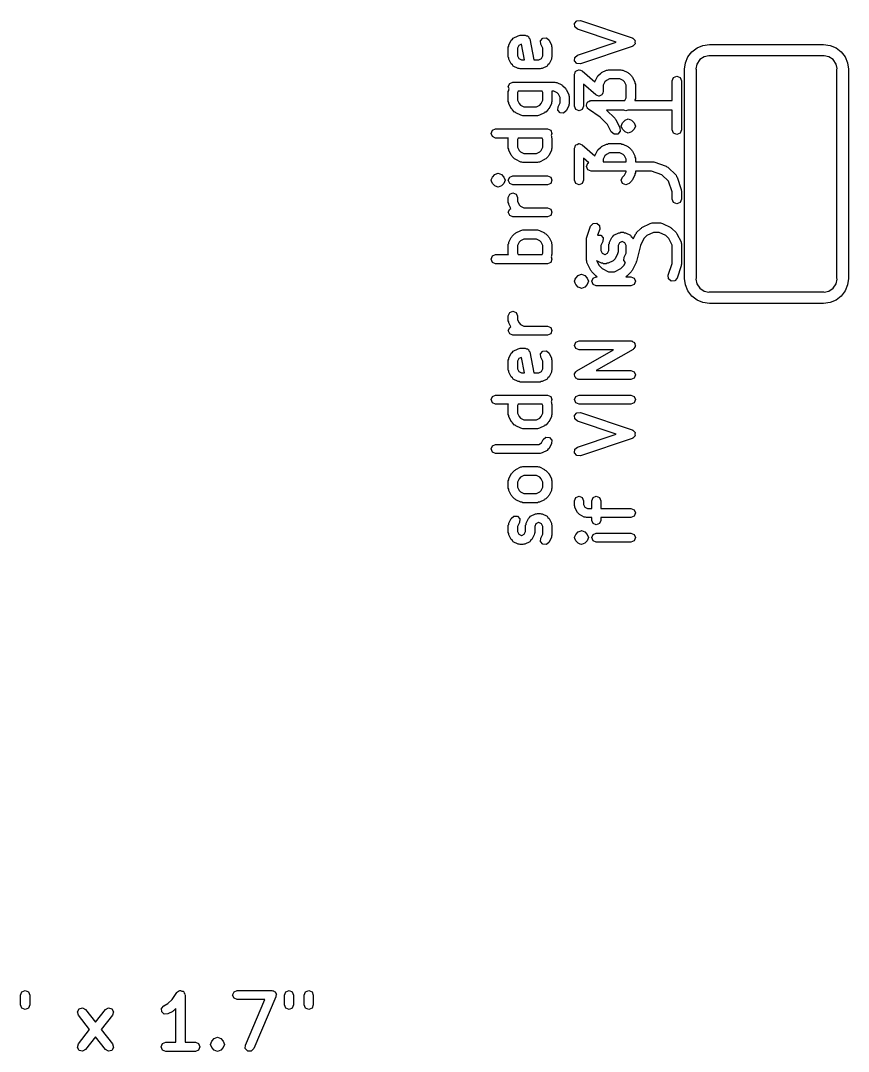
# Model space of a CAD drawing. Extents: x 122.4 to 173.3, y -127.6 to -82.1.
# Drawn here: x 148.72 to 159.76, y -127.38 to -113.62 of the extents above; entities that cross this region are included whole.
import ezdxf

# ---------------------------------------------------------------- set-up
doc = ezdxf.new("R2010")
doc.units = 0
doc.layers.add('BLACK', color=7, linetype='CONTINUOUS')

msp = doc.modelspace()

# ---------------------------------------------------------------- linework, layer by layer
at = {"layer": 'BLACK', "linetype": 'CONTINUOUS'}
for p, q in [((156.11, -113.664), (156.141, -113.629)), ((156.141, -113.629), (156.187, -113.625)), ((156.187, -113.625), (156.878, -113.856)), ((156.113, -113.71), (156.11, -113.664)), ((156.149, -113.741), (156.113, -113.71)), ((156.666, -113.913), (156.149, -113.741)), ((155.231, -113.952), (155.264, -113.886)), ((155.264, -113.886), (155.279, -113.874)), ((155.279, -113.874), (155.291, -113.859)), ((155.291, -113.859), (155.357, -113.826)), ((155.357, -113.826), (155.371, -113.825)), ((155.371, -113.825), (155.385, -113.82)), ((155.385, -113.82), (155.45, -113.82)), ((155.45, -113.82), (155.467, -113.826)), ((155.467, -113.826), (155.484, -113.83)), ((155.484, -113.83), (155.488, -113.835)), ((155.488, -113.835), (155.493, -113.837)), ((155.493, -113.837), (155.5, -113.854)), ((155.5, -113.854), (155.51, -113.869)), ((155.51, -113.869), (155.566, -114.149)), ((155.656, -113.894), (155.686, -113.859)), ((155.659, -113.941), (155.656, -113.894)), ((155.686, -113.859), (155.733, -113.856)), ((155.733, -113.856), (155.768, -113.886)), ((155.768, -113.886), (155.801, -113.952)), ((156.149, -114.086), (156.666, -113.913)), ((156.878, -113.856), (156.881, -113.859)), ((156.881, -113.859), (156.886, -113.859)), ((156.886, -113.859), (156.899, -113.874)), ((156.899, -113.874), (156.913, -113.886)), ((156.913, -113.886), (156.914, -113.891)), ((156.914, -113.891), (156.917, -113.894)), ((156.917, -113.894), (156.915, -113.913)), ((156.915, -113.913), (156.917, -113.933)), ((155.225, -113.979), (155.23, -113.966)), ((155.225, -114.111), (155.225, -113.979)), ((155.23, -113.966), (155.231, -113.952)), ((155.364, -113.959), (155.347, -113.994)), ((155.347, -113.994), (155.347, -114.096)), ((155.399, -113.941), (155.364, -113.959)), ((155.4, -113.941), (155.399, -113.941)), ((155.442, -114.149), (155.4, -113.941)), ((155.685, -113.994), (155.659, -113.941)), ((155.685, -114.096), (155.685, -113.994)), ((155.801, -113.952), (155.802, -113.966)), ((155.802, -113.966), (155.807, -113.979)), ((155.807, -113.979), (155.807, -114.111)), ((156.878, -113.971), (156.187, -114.202)), ((156.881, -113.968), (156.878, -113.971)), ((156.886, -113.968), (156.881, -113.968)), ((156.899, -113.953), (156.886, -113.968)), ((156.913, -113.941), (156.899, -113.953)), ((156.914, -113.936), (156.913, -113.941)), ((156.917, -113.933), (156.914, -113.936)), ((157.622, -114.11), (157.674, -114.041)), ((157.674, -114.041), (157.743, -113.989)), ((157.743, -113.989), (157.822, -113.956)), ((157.822, -113.956), (157.908, -113.944)), ((157.908, -113.944), (157.908, -113.944)), ((157.908, -113.944), (157.908, -113.944)), ((157.908, -113.944), (159.432, -113.944)), ((159.432, -113.944), (159.432, -113.944)), ((159.432, -113.944), (159.432, -113.944)), ((159.432, -113.944), (159.517, -113.956)), ((159.517, -113.956), (159.597, -113.989)), ((159.597, -113.989), (159.665, -114.041)), ((159.665, -114.041), (159.718, -114.11)), ((155.23, -114.124), (155.225, -114.111)), ((155.231, -114.138), (155.23, -114.124)), ((155.264, -114.204), (155.231, -114.138)), ((155.347, -114.096), (155.364, -114.131)), ((155.364, -114.131), (155.399, -114.149)), ((155.399, -114.149), (155.442, -114.149)), ((155.566, -114.149), (155.633, -114.149)), ((155.633, -114.149), (155.668, -114.131)), ((155.668, -114.131), (155.685, -114.096)), ((155.801, -114.138), (155.768, -114.204)), ((155.802, -114.124), (155.801, -114.138)), ((155.807, -114.111), (155.802, -114.124)), ((156.11, -114.163), (156.113, -114.116)), ((156.141, -114.198), (156.11, -114.163)), ((156.113, -114.116), (156.149, -114.086)), ((156.187, -114.202), (156.141, -114.198)), ((157.577, -114.275), (157.589, -114.189)), ((157.589, -114.189), (157.622, -114.11)), ((157.779, -114.146), (157.74, -114.205)), ((157.838, -114.107), (157.779, -114.146)), ((157.898, -114.095), (157.838, -114.107)), ((157.908, -114.097), (157.898, -114.095)), ((157.908, -114.097), (157.908, -114.097)), ((157.908, -114.097), (157.908, -114.097)), ((159.432, -114.097), (157.908, -114.097)), ((157.908, -114.097), (157.908, -114.097)), ((159.438, -114.095), (159.432, -114.097)), ((159.432, -114.097), (159.432, -114.097)), ((159.501, -114.107), (159.438, -114.095)), ((159.56, -114.146), (159.501, -114.107)), ((159.599, -114.205), (159.56, -114.146)), ((159.718, -114.11), (159.751, -114.189)), ((159.751, -114.189), (159.762, -114.275)), ((155.279, -114.217), (155.264, -114.204)), ((155.291, -114.231), (155.279, -114.217)), ((155.357, -114.264), (155.291, -114.231)), ((155.371, -114.265), (155.357, -114.264)), ((155.385, -114.27), (155.371, -114.265)), ((155.648, -114.27), (155.385, -114.27)), ((155.661, -114.265), (155.648, -114.27)), ((155.675, -114.264), (155.661, -114.265)), ((155.741, -114.231), (155.675, -114.264)), ((155.753, -114.217), (155.741, -114.231)), ((155.768, -114.204), (155.753, -114.217)), ((156.107, -114.341), (156.115, -114.321)), ((156.115, -114.321), (156.122, -114.301)), ((156.122, -114.301), (156.124, -114.3)), ((156.124, -114.3), (156.125, -114.298)), ((156.125, -114.298), (156.145, -114.29)), ((156.145, -114.29), (156.164, -114.28)), ((156.164, -114.28), (156.166, -114.281)), ((156.166, -114.281), (156.168, -114.28)), ((156.168, -114.28), (156.188, -114.288)), ((156.188, -114.288), (156.208, -114.295)), ((156.208, -114.295), (156.377, -114.444)), ((156.421, -114.364), (156.454, -114.331)), ((156.454, -114.331), (156.463, -114.327)), ((156.463, -114.327), (156.47, -114.319)), ((156.47, -114.319), (156.535, -114.287)), ((156.535, -114.287), (156.55, -114.286)), ((156.55, -114.286), (156.563, -114.28)), ((156.563, -114.28), (156.727, -114.28)), ((156.727, -114.28), (156.74, -114.286)), ((156.74, -114.286), (156.754, -114.287)), ((156.754, -114.287), (156.82, -114.319)), ((156.82, -114.319), (156.827, -114.327)), ((156.827, -114.327), (156.836, -114.331)), ((156.836, -114.331), (156.869, -114.364)), ((157.577, -117.069), (157.577, -114.275)), ((157.74, -114.205), (157.728, -114.268)), ((157.728, -114.268), (157.73, -114.275)), ((157.73, -114.275), (157.73, -117.069)), ((159.611, -114.265), (159.599, -114.205)), ((159.609, -114.275), (159.611, -114.265)), ((159.609, -117.069), (159.609, -114.275)), ((159.762, -114.275), (159.762, -114.275)), ((159.762, -114.275), (159.762, -117.069)), ((155.225, -114.506), (155.243, -114.463)), ((155.243, -114.463), (155.286, -114.445)), ((155.286, -114.445), (155.845, -114.445)), ((155.845, -114.445), (155.858, -114.45)), ((155.858, -114.45), (155.872, -114.451)), ((155.872, -114.451), (155.938, -114.484)), ((156.107, -114.769), (156.107, -114.341)), ((156.377, -114.444), (156.409, -114.38)), ((156.409, -114.38), (156.417, -114.373)), ((156.417, -114.373), (156.421, -114.364)), ((156.514, -114.443), (156.492, -114.487)), ((156.533, -114.424), (156.514, -114.443)), ((156.577, -114.402), (156.533, -114.424)), ((156.713, -114.402), (156.577, -114.402)), ((156.757, -114.424), (156.713, -114.402)), ((156.776, -114.443), (156.757, -114.424)), ((156.798, -114.487), (156.776, -114.443)), ((156.869, -114.364), (156.873, -114.373)), ((156.873, -114.373), (156.88, -114.38)), ((156.88, -114.38), (156.913, -114.445)), ((156.913, -114.445), (156.914, -114.46)), ((156.914, -114.46), (156.92, -114.473)), ((156.92, -114.473), (156.92, -114.67)), ((157.409, -114.429), (157.427, -114.384)), ((157.409, -114.692), (157.409, -114.429)), ((157.427, -114.384), (157.472, -114.365)), ((157.472, -114.365), (157.517, -114.384)), ((157.517, -114.384), (157.536, -114.429)), ((157.536, -114.429), (157.536, -115.082)), ((155.236, -114.534), (155.225, -114.506)), ((155.225, -114.571), (155.23, -114.558)), ((155.225, -114.703), (155.225, -114.571)), ((155.23, -114.558), (155.231, -114.544)), ((155.231, -114.544), (155.236, -114.534)), ((155.356, -114.567), (155.347, -114.586)), ((155.347, -114.586), (155.347, -114.689)), ((155.676, -114.567), (155.356, -114.567)), ((155.685, -114.586), (155.676, -114.567)), ((155.685, -114.689), (155.685, -114.586)), ((155.831, -114.567), (155.805, -114.567)), ((155.805, -114.567), (155.807, -114.571)), ((155.807, -114.571), (155.807, -114.703)), ((155.875, -114.589), (155.831, -114.567)), ((155.894, -114.608), (155.875, -114.589)), ((155.916, -114.652), (155.894, -114.608)), ((155.938, -114.484), (155.945, -114.492)), ((155.945, -114.492), (155.954, -114.495)), ((155.954, -114.495), (155.987, -114.528)), ((155.987, -114.528), (155.991, -114.538)), ((155.991, -114.538), (155.998, -114.544)), ((155.998, -114.544), (156.031, -114.61)), ((156.031, -114.61), (156.032, -114.624)), ((156.391, -114.617), (156.229, -114.475)), ((156.229, -114.475), (156.229, -114.769)), ((156.477, -114.612), (156.475, -114.613)), ((156.484, -114.591), (156.477, -114.612)), ((156.492, -114.571), (156.484, -114.591)), ((156.492, -114.487), (156.492, -114.571)), ((156.798, -114.656), (156.798, -114.487)), ((155.23, -114.716), (155.225, -114.703)), ((155.231, -114.73), (155.23, -114.716)), ((155.264, -114.796), (155.231, -114.73)), ((155.347, -114.689), (155.369, -114.733)), ((155.369, -114.733), (155.388, -114.752)), ((155.644, -114.752), (155.663, -114.733)), ((155.663, -114.733), (155.685, -114.689)), ((155.801, -114.73), (155.768, -114.796)), ((155.802, -114.716), (155.801, -114.73)), ((155.807, -114.703), (155.802, -114.716)), ((155.889, -114.774), (155.916, -114.722)), ((155.916, -114.722), (155.916, -114.652)), ((156.032, -114.749), (156.031, -114.763)), ((156.032, -114.624), (156.038, -114.637)), ((156.038, -114.736), (156.032, -114.749)), ((156.038, -114.637), (156.038, -114.736)), ((156.266, -114.755), (156.273, -114.738)), ((156.273, -114.738), (156.276, -114.72)), ((156.276, -114.72), (156.282, -114.717)), ((156.282, -114.717), (156.284, -114.71)), ((156.284, -114.71), (156.301, -114.703)), ((156.301, -114.703), (156.317, -114.693)), ((156.317, -114.693), (156.323, -114.694)), ((156.323, -114.694), (156.329, -114.692)), ((156.329, -114.692), (156.78, -114.692)), ((156.411, -114.624), (156.391, -114.617)), ((156.431, -114.632), (156.411, -114.624)), ((156.433, -114.632), (156.431, -114.632)), ((156.435, -114.632), (156.433, -114.632)), ((156.454, -114.623), (156.435, -114.632)), ((156.474, -114.615), (156.454, -114.623)), ((156.475, -114.613), (156.474, -114.615)), ((156.78, -114.692), (156.798, -114.656)), ((156.92, -114.67), (156.914, -114.683)), ((156.914, -114.683), (156.914, -114.692)), ((156.914, -114.692), (157.409, -114.692)), ((155.272, -114.803), (155.264, -114.796)), ((155.276, -114.812), (155.272, -114.803)), ((155.309, -114.845), (155.276, -114.812)), ((155.318, -114.849), (155.309, -114.845)), ((155.324, -114.856), (155.318, -114.849)), ((155.39, -114.889), (155.324, -114.856)), ((155.388, -114.752), (155.432, -114.774)), ((155.432, -114.774), (155.6, -114.774)), ((155.6, -114.774), (155.644, -114.752)), ((155.708, -114.856), (155.642, -114.889)), ((155.714, -114.849), (155.708, -114.856)), ((155.724, -114.845), (155.714, -114.849)), ((155.757, -114.812), (155.724, -114.845)), ((155.76, -114.803), (155.757, -114.812)), ((155.768, -114.796), (155.76, -114.803)), ((155.886, -114.821), (155.889, -114.774)), ((155.917, -114.856), (155.886, -114.821)), ((155.963, -114.86), (155.917, -114.856)), ((155.998, -114.829), (155.963, -114.86)), ((156.031, -114.763), (155.998, -114.829)), ((156.125, -114.812), (156.107, -114.769)), ((156.168, -114.83), (156.125, -114.812)), ((156.211, -114.812), (156.168, -114.83)), ((156.229, -114.769), (156.211, -114.812)), ((156.268, -114.761), (156.266, -114.755)), ((156.267, -114.768), (156.268, -114.761)), ((156.277, -114.783), (156.267, -114.768)), ((156.284, -114.8), (156.277, -114.783)), ((156.29, -114.803), (156.284, -114.8)), ((156.294, -114.808), (156.29, -114.803)), ((156.452, -114.914), (156.294, -114.808)), ((156.767, -114.819), (156.536, -114.819)), ((156.536, -114.819), (156.537, -114.819)), ((156.537, -114.819), (156.646, -114.928)), ((156.793, -114.83), (156.767, -114.819)), ((156.819, -114.819), (156.793, -114.83)), ((157.409, -114.819), (156.819, -114.819)), ((157.409, -115.082), (157.409, -114.819)), ((155.404, -114.89), (155.39, -114.889)), ((155.417, -114.896), (155.404, -114.89)), ((155.615, -114.896), (155.417, -114.896)), ((155.628, -114.89), (155.615, -114.896)), ((155.642, -114.889), (155.628, -114.89)), ((156.549, -115.011), (156.452, -114.914)), ((156.599, -115.11), (156.549, -115.011)), ((156.646, -114.928), (156.65, -114.938)), ((156.65, -114.938), (156.658, -114.945)), ((156.658, -114.945), (156.713, -115.054)), ((156.732, -115.032), (156.75, -114.989)), ((156.75, -114.989), (156.783, -114.956)), ((156.783, -114.956), (156.826, -114.938)), ((156.826, -114.938), (156.869, -114.956)), ((156.869, -114.956), (156.902, -114.989)), ((156.902, -114.989), (156.92, -115.032)), ((154.995, -115.131), (155.012, -115.088)), ((155.012, -115.174), (154.995, -115.131)), ((155.012, -115.088), (155.056, -115.07)), ((155.056, -115.07), (155.746, -115.07)), ((155.746, -115.07), (155.79, -115.088)), ((155.79, -115.088), (155.807, -115.131)), ((155.807, -115.131), (155.796, -115.159)), ((155.796, -115.159), (155.801, -115.169)), ((156.636, -115.142), (156.599, -115.11)), ((156.684, -115.139), (156.636, -115.142)), ((156.716, -115.102), (156.684, -115.139)), ((156.713, -115.054), (156.716, -115.102)), ((156.75, -115.075), (156.732, -115.032)), ((156.783, -115.108), (156.75, -115.075)), ((156.826, -115.126), (156.783, -115.108)), ((156.869, -115.108), (156.826, -115.126)), ((156.902, -115.075), (156.869, -115.108)), ((156.92, -115.032), (156.902, -115.075)), ((157.427, -115.127), (157.409, -115.082)), ((157.472, -115.145), (157.427, -115.127)), ((157.517, -115.127), (157.472, -115.145)), ((157.536, -115.082), (157.517, -115.127)), ((155.056, -115.192), (155.012, -115.174)), ((155.227, -115.192), (155.056, -115.192)), ((155.225, -115.196), (155.227, -115.192)), ((155.225, -115.328), (155.225, -115.196)), ((155.356, -115.192), (155.347, -115.211)), ((155.347, -115.211), (155.347, -115.314)), ((155.676, -115.192), (155.356, -115.192)), ((155.685, -115.211), (155.676, -115.192)), ((155.685, -115.314), (155.685, -115.211)), ((155.801, -115.169), (155.802, -115.183)), ((155.802, -115.183), (155.807, -115.196)), ((155.807, -115.196), (155.807, -115.328)), ((156.115, -115.308), (156.122, -115.288)), ((156.122, -115.288), (156.124, -115.287)), ((156.124, -115.287), (156.125, -115.285)), ((156.125, -115.285), (156.145, -115.277)), ((156.145, -115.277), (156.164, -115.267)), ((156.164, -115.267), (156.166, -115.268)), ((156.166, -115.268), (156.168, -115.267)), ((156.168, -115.267), (156.188, -115.275)), ((156.188, -115.275), (156.208, -115.282)), ((156.208, -115.282), (156.377, -115.431)), ((156.47, -115.306), (156.535, -115.274)), ((156.535, -115.274), (156.55, -115.273)), ((156.55, -115.273), (156.563, -115.267)), ((156.563, -115.267), (156.727, -115.267)), ((156.727, -115.267), (156.74, -115.273)), ((156.74, -115.273), (156.754, -115.274)), ((156.754, -115.274), (156.82, -115.306)), ((155.23, -115.341), (155.225, -115.328)), ((155.231, -115.355), (155.23, -115.341)), ((155.264, -115.421), (155.231, -115.355)), ((155.272, -115.428), (155.264, -115.421)), ((155.276, -115.437), (155.272, -115.428)), ((155.309, -115.47), (155.276, -115.437)), ((155.347, -115.314), (155.369, -115.358)), ((155.369, -115.358), (155.388, -115.377)), ((155.388, -115.377), (155.432, -115.399)), ((155.432, -115.399), (155.6, -115.399)), ((155.6, -115.399), (155.644, -115.377)), ((155.644, -115.377), (155.663, -115.358)), ((155.663, -115.358), (155.685, -115.314)), ((155.757, -115.437), (155.724, -115.47)), ((155.76, -115.428), (155.757, -115.437)), ((155.768, -115.421), (155.76, -115.428)), ((155.801, -115.355), (155.768, -115.421)), ((155.802, -115.341), (155.801, -115.355)), ((155.807, -115.328), (155.802, -115.341)), ((156.107, -115.328), (156.115, -115.308)), ((156.107, -115.756), (156.107, -115.328)), ((156.377, -115.431), (156.409, -115.367)), ((156.409, -115.367), (156.417, -115.36)), ((156.417, -115.36), (156.421, -115.351)), ((156.421, -115.351), (156.454, -115.318)), ((156.454, -115.318), (156.463, -115.314)), ((156.463, -115.314), (156.47, -115.306)), ((156.514, -115.43), (156.492, -115.474)), ((156.533, -115.411), (156.514, -115.43)), ((156.577, -115.389), (156.533, -115.411)), ((156.713, -115.389), (156.577, -115.389)), ((156.757, -115.411), (156.713, -115.389)), ((156.776, -115.43), (156.757, -115.411)), ((156.798, -115.474), (156.776, -115.43)), ((156.82, -115.306), (156.827, -115.314)), ((156.827, -115.314), (156.836, -115.318)), ((156.836, -115.318), (156.869, -115.351)), ((156.869, -115.351), (156.873, -115.36)), ((156.873, -115.36), (156.88, -115.367)), ((156.88, -115.367), (156.913, -115.432)), ((156.913, -115.432), (156.914, -115.447)), ((155.318, -115.474), (155.309, -115.47)), ((155.324, -115.481), (155.318, -115.474)), ((155.39, -115.514), (155.324, -115.481)), ((155.404, -115.515), (155.39, -115.514)), ((155.417, -115.521), (155.404, -115.515)), ((155.615, -115.521), (155.417, -115.521)), ((155.628, -115.515), (155.615, -115.521)), ((155.642, -115.514), (155.628, -115.515)), ((155.708, -115.481), (155.642, -115.514)), ((155.714, -115.474), (155.708, -115.481)), ((155.724, -115.47), (155.714, -115.474)), ((156.297, -115.522), (156.229, -115.462)), ((156.229, -115.462), (156.229, -115.756)), ((156.266, -115.572), (156.284, -115.527)), ((156.284, -115.617), (156.266, -115.572)), ((156.284, -115.527), (156.297, -115.522)), ((156.492, -115.474), (156.492, -115.508)), ((156.492, -115.508), (156.798, -115.508)), ((156.798, -115.508), (156.798, -115.474)), ((156.914, -115.447), (156.92, -115.46)), ((156.92, -115.46), (156.92, -115.508)), ((156.92, -115.508), (157.146, -115.508)), ((157.146, -115.508), (157.155, -115.512)), ((157.155, -115.512), (157.166, -115.512)), ((157.166, -115.512), (157.329, -115.566)), ((157.329, -115.566), (157.34, -115.576)), ((155.005, -115.731), (155.012, -115.713)), ((155.012, -115.713), (155.045, -115.68)), ((155.012, -115.713), (155.012, -115.713)), ((155.012, -115.713), (155.012, -115.713)), ((155.045, -115.68), (155.076, -115.667)), ((155.076, -115.667), (155.088, -115.662)), ((155.088, -115.662), (155.088, -115.662)), ((155.088, -115.662), (155.132, -115.68)), ((155.132, -115.68), (155.132, -115.68)), ((155.132, -115.68), (155.164, -115.713)), ((155.164, -115.713), (155.182, -115.756)), ((155.225, -115.756), (155.243, -115.713)), ((155.243, -115.713), (155.286, -115.695)), ((155.286, -115.695), (155.746, -115.695)), ((155.746, -115.695), (155.79, -115.713)), ((155.79, -115.713), (155.807, -115.756)), ((156.329, -115.635), (156.284, -115.617)), ((156.798, -115.635), (156.329, -115.635)), ((156.732, -115.756), (156.75, -115.713)), ((156.75, -115.713), (156.776, -115.687)), ((156.776, -115.687), (156.798, -115.643)), ((156.798, -115.643), (156.798, -115.635)), ((156.913, -115.684), (156.88, -115.75)), ((156.914, -115.67), (156.913, -115.684)), ((156.92, -115.657), (156.914, -115.67)), ((157.135, -115.635), (156.92, -115.635)), ((156.92, -115.635), (156.92, -115.657)), ((157.275, -115.682), (157.135, -115.635)), ((157.362, -115.769), (157.275, -115.682)), ((157.34, -115.576), (157.354, -115.581)), ((157.354, -115.581), (157.463, -115.69)), ((157.463, -115.69), (157.468, -115.704)), ((157.468, -115.704), (157.478, -115.715)), ((154.995, -115.756), (154.997, -115.75)), ((154.999, -115.766), (154.995, -115.756)), ((154.995, -115.756), (154.995, -115.756)), ((154.997, -115.75), (155.005, -115.731)), ((155.012, -115.799), (154.999, -115.766)), ((155.045, -115.832), (155.012, -115.799)), ((155.012, -115.799), (155.012, -115.799)), ((155.012, -115.799), (155.012, -115.799)), ((155.076, -115.844), (155.045, -115.832)), ((155.088, -115.85), (155.076, -115.844)), ((155.132, -115.832), (155.088, -115.85)), ((155.088, -115.85), (155.088, -115.85)), ((155.164, -115.799), (155.132, -115.832)), ((155.132, -115.832), (155.132, -115.832)), ((155.182, -115.756), (155.164, -115.799)), ((155.243, -115.799), (155.225, -115.756)), ((155.286, -115.817), (155.243, -115.799)), ((155.746, -115.817), (155.286, -115.817)), ((155.79, -115.799), (155.746, -115.817)), ((155.807, -115.756), (155.79, -115.799)), ((156.125, -115.799), (156.107, -115.756)), ((156.168, -115.817), (156.125, -115.799)), ((156.211, -115.799), (156.168, -115.817)), ((156.229, -115.756), (156.211, -115.799)), ((156.75, -115.799), (156.732, -115.756)), ((156.793, -115.817), (156.75, -115.799)), ((156.836, -115.799), (156.793, -115.817)), ((156.869, -115.766), (156.836, -115.799)), ((156.873, -115.757), (156.869, -115.766)), ((156.88, -115.75), (156.873, -115.757)), ((157.409, -115.909), (157.362, -115.769)), ((157.478, -115.715), (157.532, -115.878)), ((155.225, -115.986), (155.243, -115.943)), ((155.225, -116.052), (155.225, -115.986)), ((155.243, -115.943), (155.286, -115.925)), ((155.286, -115.925), (155.329, -115.943)), ((155.329, -115.943), (155.347, -115.986)), ((155.347, -115.986), (155.347, -116.037)), ((157.409, -116.007), (157.409, -115.909)), ((157.532, -115.878), (157.532, -115.889)), ((157.532, -115.889), (157.536, -115.898)), ((157.536, -115.898), (157.536, -116.007)), ((155.23, -116.065), (155.225, -116.052)), ((155.231, -116.079), (155.23, -116.065)), ((155.259, -116.134), (155.231, -116.079)), ((155.347, -116.037), (155.369, -116.082)), ((155.369, -116.082), (155.388, -116.1)), ((155.388, -116.1), (155.432, -116.123)), ((155.432, -116.123), (155.746, -116.123)), ((155.746, -116.123), (155.79, -116.14)), ((157.427, -116.052), (157.409, -116.007)), ((157.472, -116.071), (157.427, -116.052)), ((157.517, -116.052), (157.472, -116.071)), ((157.536, -116.007), (157.517, -116.052)), ((155.225, -116.183), (155.243, -116.14)), ((155.243, -116.227), (155.225, -116.183)), ((155.243, -116.14), (155.259, -116.134)), ((155.286, -116.244), (155.243, -116.227)), ((155.746, -116.244), (155.286, -116.244)), ((155.79, -116.227), (155.746, -116.244)), ((155.79, -116.14), (155.807, -116.183)), ((155.807, -116.183), (155.79, -116.227)), ((156.269, -116.531), (156.323, -116.368)), ((156.323, -116.368), (156.355, -116.331)), ((156.355, -116.331), (156.404, -116.328)), ((156.404, -116.328), (156.44, -116.36)), ((156.44, -116.36), (156.444, -116.408)), ((156.937, -116.452), (156.992, -116.398)), ((156.992, -116.398), (157.002, -116.394)), ((157.002, -116.394), (157.008, -116.386)), ((157.008, -116.386), (157.117, -116.331)), ((157.117, -116.331), (157.132, -116.33)), ((157.132, -116.33), (157.146, -116.325)), ((157.146, -116.325), (157.254, -116.325)), ((157.254, -116.325), (157.268, -116.33)), ((157.268, -116.33), (157.283, -116.331)), ((157.283, -116.331), (157.392, -116.386)), ((157.392, -116.386), (157.399, -116.394)), ((157.399, -116.394), (157.408, -116.398)), ((157.408, -116.398), (157.463, -116.452)), ((155.231, -116.584), (155.264, -116.518)), ((155.264, -116.518), (155.272, -116.512)), ((155.272, -116.512), (155.276, -116.502)), ((155.276, -116.502), (155.309, -116.469)), ((155.309, -116.469), (155.318, -116.466)), ((155.318, -116.466), (155.324, -116.458)), ((155.324, -116.458), (155.39, -116.425)), ((155.39, -116.425), (155.404, -116.424)), ((155.404, -116.424), (155.417, -116.419)), ((155.417, -116.419), (155.615, -116.419)), ((155.615, -116.419), (155.628, -116.424)), ((155.628, -116.424), (155.642, -116.425)), ((155.642, -116.425), (155.708, -116.458)), ((155.708, -116.458), (155.714, -116.466)), ((155.714, -116.466), (155.724, -116.469)), ((155.724, -116.469), (155.757, -116.502)), ((155.757, -116.502), (155.76, -116.512)), ((155.76, -116.512), (155.768, -116.518)), ((155.768, -116.518), (155.801, -116.584)), ((156.27, -116.542), (156.269, -116.531)), ((156.444, -116.408), (156.417, -116.488)), ((156.417, -116.488), (156.458, -116.491)), ((156.458, -116.491), (156.489, -116.526)), ((156.489, -116.526), (156.486, -116.573)), ((156.574, -116.584), (156.607, -116.518)), ((156.607, -116.518), (156.621, -116.505)), ((156.621, -116.505), (156.634, -116.491)), ((156.634, -116.491), (156.7, -116.458)), ((156.7, -116.458), (156.714, -116.457)), ((156.714, -116.457), (156.727, -116.451)), ((156.727, -116.451), (156.76, -116.451)), ((156.76, -116.451), (156.773, -116.457)), ((156.773, -116.457), (156.787, -116.458)), ((156.787, -116.458), (156.853, -116.491)), ((156.853, -116.491), (156.866, -116.505)), ((156.866, -116.505), (156.88, -116.518)), ((156.88, -116.518), (156.891, -116.539)), ((156.891, -116.539), (156.926, -116.469)), ((156.926, -116.469), (156.933, -116.462)), ((156.933, -116.462), (156.937, -116.452)), ((157.035, -116.535), (156.988, -116.628)), ((157.074, -116.495), (157.035, -116.535)), ((157.161, -116.452), (157.074, -116.495)), ((157.239, -116.452), (157.161, -116.452)), ((157.326, -116.495), (157.239, -116.452)), ((157.366, -116.535), (157.326, -116.495)), ((157.409, -116.621), (157.366, -116.535)), ((157.463, -116.452), (157.467, -116.462)), ((157.467, -116.462), (157.475, -116.469)), ((157.475, -116.469), (157.529, -116.578)), ((155.225, -116.611), (155.23, -116.598)), ((155.225, -116.743), (155.225, -116.611)), ((155.23, -116.598), (155.231, -116.584)), ((155.369, -116.581), (155.347, -116.626)), ((155.347, -116.626), (155.347, -116.728)), ((155.388, -116.563), (155.369, -116.581)), ((155.432, -116.541), (155.388, -116.563)), ((155.6, -116.541), (155.432, -116.541)), ((155.644, -116.563), (155.6, -116.541)), ((155.663, -116.581), (155.644, -116.563)), ((155.685, -116.626), (155.663, -116.581)), ((155.685, -116.728), (155.685, -116.626)), ((155.801, -116.584), (155.802, -116.598)), ((155.802, -116.598), (155.807, -116.611)), ((155.807, -116.611), (155.807, -116.743)), ((156.266, -116.552), (156.27, -116.542)), ((156.266, -116.824), (156.266, -116.552)), ((156.486, -116.573), (156.459, -116.626)), ((156.459, -116.626), (156.459, -116.695)), ((156.567, -116.611), (156.573, -116.598)), ((156.567, -116.695), (156.567, -116.611)), ((156.573, -116.598), (156.574, -116.584)), ((156.707, -116.591), (156.689, -116.626)), ((156.689, -116.626), (156.689, -116.71)), ((156.742, -116.573), (156.707, -116.591)), ((156.746, -116.573), (156.742, -116.573)), ((156.78, -116.591), (156.746, -116.573)), ((156.798, -116.626), (156.78, -116.591)), ((156.798, -116.728), (156.798, -116.626)), ((156.988, -116.628), (156.935, -116.839)), ((157.409, -116.868), (157.409, -116.621)), ((157.529, -116.578), (157.53, -116.592)), ((157.53, -116.592), (157.536, -116.606)), ((157.536, -116.606), (157.536, -116.878)), ((154.995, -116.809), (155.012, -116.765)), ((155.012, -116.852), (154.995, -116.809)), ((155.012, -116.765), (155.056, -116.748)), ((155.056, -116.748), (155.227, -116.748)), ((155.227, -116.748), (155.225, -116.743)), ((155.347, -116.728), (155.356, -116.748)), ((155.356, -116.748), (155.676, -116.748)), ((155.676, -116.748), (155.685, -116.728)), ((155.807, -116.809), (155.79, -116.852)), ((155.801, -116.77), (155.796, -116.78)), ((155.796, -116.78), (155.807, -116.809)), ((155.802, -116.756), (155.801, -116.77)), ((155.807, -116.743), (155.802, -116.756)), ((156.459, -116.695), (156.476, -116.73)), ((156.476, -116.73), (156.511, -116.748)), ((156.511, -116.748), (156.515, -116.748)), ((156.515, -116.748), (156.55, -116.73)), ((156.55, -116.73), (156.567, -116.695)), ((156.65, -116.803), (156.635, -116.816)), ((156.683, -116.737), (156.65, -116.803)), ((156.684, -116.723), (156.683, -116.737)), ((156.689, -116.71), (156.684, -116.723)), ((156.768, -116.828), (156.771, -116.781)), ((156.771, -116.781), (156.798, -116.728)), ((155.056, -116.87), (155.012, -116.852)), ((155.746, -116.87), (155.056, -116.87)), ((155.79, -116.852), (155.746, -116.87)), ((156.271, -116.837), (156.266, -116.824)), ((156.272, -116.852), (156.271, -116.837)), ((156.327, -116.961), (156.272, -116.852)), ((156.404, -116.83), (156.403, -116.829)), ((156.403, -116.829), (156.436, -116.895)), ((156.47, -116.863), (156.404, -116.83)), ((156.436, -116.895), (156.476, -116.935)), ((156.484, -116.864), (156.47, -116.863)), ((156.476, -116.935), (156.562, -116.978)), ((156.497, -116.87), (156.484, -116.864)), ((156.53, -116.87), (156.497, -116.87)), ((156.543, -116.864), (156.53, -116.87)), ((156.557, -116.863), (156.543, -116.864)), ((156.623, -116.83), (156.557, -116.863)), ((156.635, -116.816), (156.623, -116.83)), ((156.641, -116.978), (156.727, -116.935)), ((156.727, -116.935), (156.767, -116.895)), ((156.767, -116.895), (156.789, -116.852)), ((156.789, -116.852), (156.768, -116.828)), ((156.93, -116.852), (156.876, -116.961)), ((156.931, -116.845), (156.93, -116.852)), ((156.935, -116.839), (156.931, -116.845)), ((157.358, -117.021), (157.409, -116.868)), ((157.532, -116.898), (157.478, -117.061)), ((157.536, -116.878), (157.532, -116.888)), ((157.532, -116.888), (157.532, -116.898)), ((156.107, -117.105), (156.119, -117.075)), ((156.119, -117.075), (156.125, -117.062)), ((156.125, -117.062), (156.158, -117.029)), ((156.125, -117.062), (156.125, -117.062)), ((156.125, -117.062), (156.125, -117.062)), ((156.158, -117.029), (156.188, -117.016)), ((156.188, -117.016), (156.201, -117.011)), ((156.201, -117.011), (156.201, -117.011)), ((156.201, -117.011), (156.244, -117.029)), ((156.244, -117.029), (156.244, -117.029)), ((156.244, -117.029), (156.277, -117.062)), ((156.277, -117.062), (156.295, -117.105)), ((156.335, -116.968), (156.327, -116.961)), ((156.339, -116.977), (156.335, -116.968)), ((156.337, -117.105), (156.355, -117.062)), ((156.393, -117.032), (156.339, -116.977)), ((156.355, -117.062), (156.398, -117.044)), ((156.403, -117.036), (156.393, -117.032)), ((156.398, -117.044), (156.41, -117.044)), ((156.41, -117.044), (156.403, -117.036)), ((156.562, -116.978), (156.641, -116.978)), ((156.8, -117.036), (156.793, -117.044)), ((156.793, -117.044), (156.859, -117.044)), ((156.81, -117.032), (156.8, -117.036)), ((156.864, -116.977), (156.81, -117.032)), ((156.859, -117.044), (156.902, -117.062)), ((156.868, -116.968), (156.864, -116.977)), ((156.876, -116.961), (156.868, -116.968)), ((156.902, -117.062), (156.92, -117.105)), ((157.361, -117.07), (157.358, -117.021)), ((157.398, -117.102), (157.361, -117.07)), ((157.478, -117.061), (157.446, -117.098)), ((157.589, -117.154), (157.577, -117.069)), ((157.577, -117.069), (157.577, -117.069)), ((157.73, -117.069), (157.728, -117.078)), ((157.728, -117.078), (157.74, -117.138)), ((159.599, -117.138), (159.612, -117.075)), ((159.612, -117.075), (159.609, -117.069)), ((159.762, -117.069), (159.751, -117.154)), ((156.117, -117.13), (156.107, -117.105)), ((156.107, -117.105), (156.107, -117.105)), ((156.107, -117.105), (156.107, -117.105)), ((156.125, -117.148), (156.117, -117.13)), ((156.158, -117.181), (156.125, -117.148)), ((156.125, -117.148), (156.125, -117.148)), ((156.125, -117.148), (156.125, -117.148)), ((156.184, -117.192), (156.158, -117.181)), ((156.201, -117.199), (156.184, -117.192)), ((156.244, -117.181), (156.201, -117.199)), ((156.201, -117.199), (156.201, -117.199)), ((156.277, -117.148), (156.244, -117.181)), ((156.244, -117.181), (156.244, -117.181)), ((156.295, -117.105), (156.277, -117.148)), ((156.355, -117.148), (156.337, -117.105)), ((156.398, -117.166), (156.355, -117.148)), ((156.859, -117.166), (156.398, -117.166)), ((156.902, -117.148), (156.859, -117.166)), ((156.92, -117.105), (156.902, -117.148)), ((157.446, -117.098), (157.398, -117.102)), ((157.622, -117.234), (157.589, -117.154)), ((157.74, -117.138), (157.779, -117.197)), ((157.779, -117.197), (157.838, -117.236)), ((159.501, -117.236), (159.56, -117.197)), ((159.56, -117.197), (159.599, -117.138)), ((159.751, -117.154), (159.718, -117.234)), ((157.674, -117.302), (157.622, -117.234)), ((157.743, -117.355), (157.674, -117.302)), ((157.822, -117.388), (157.743, -117.355)), ((157.838, -117.236), (157.901, -117.249)), ((157.901, -117.249), (157.908, -117.246)), ((157.908, -117.246), (157.908, -117.246)), ((157.908, -117.246), (157.908, -117.246)), ((157.908, -117.246), (159.432, -117.246)), ((159.432, -117.246), (159.441, -117.248)), ((159.441, -117.248), (159.501, -117.236)), ((159.597, -117.355), (159.517, -117.388)), ((159.665, -117.302), (159.597, -117.355)), ((159.718, -117.234), (159.665, -117.302)), ((157.908, -117.399), (157.822, -117.388)), ((159.432, -117.399), (157.908, -117.399)), ((157.908, -117.399), (157.908, -117.399)), ((159.517, -117.388), (159.432, -117.399)), ((159.432, -117.399), (159.432, -117.399)), ((159.432, -117.399), (159.432, -117.399)), ((159.432, -117.399), (159.432, -117.399)), ((155.225, -117.565), (155.243, -117.522)), ((155.225, -117.631), (155.225, -117.565)), ((155.23, -117.644), (155.225, -117.631)), ((155.243, -117.522), (155.286, -117.504)), ((155.286, -117.504), (155.329, -117.522)), ((155.329, -117.522), (155.347, -117.565)), ((155.347, -117.565), (155.347, -117.617)), ((155.347, -117.617), (155.369, -117.661)), ((155.225, -117.763), (155.243, -117.72)), ((155.243, -117.806), (155.225, -117.763)), ((155.231, -117.658), (155.23, -117.644)), ((155.259, -117.713), (155.231, -117.658)), ((155.243, -117.72), (155.259, -117.713)), ((155.369, -117.661), (155.388, -117.68)), ((155.388, -117.68), (155.432, -117.702)), ((155.432, -117.702), (155.746, -117.702)), ((155.746, -117.702), (155.79, -117.72)), ((155.79, -117.72), (155.807, -117.763)), ((155.807, -117.763), (155.79, -117.806)), ((155.286, -117.824), (155.243, -117.806)), ((155.746, -117.824), (155.286, -117.824)), ((155.79, -117.806), (155.746, -117.824)), ((156.125, -117.917), (156.168, -117.899)), ((156.168, -117.899), (156.859, -117.899)), ((156.859, -117.899), (156.866, -117.902)), ((156.866, -117.902), (156.875, -117.901)), ((156.875, -117.901), (156.887, -117.911)), ((156.887, -117.911), (156.902, -117.917)), ((155.264, -118.064), (155.279, -118.052)), ((155.279, -118.052), (155.291, -118.037)), ((155.291, -118.037), (155.357, -118.004)), ((155.357, -118.004), (155.371, -118.003)), ((155.371, -118.003), (155.385, -117.998)), ((155.385, -117.998), (155.45, -117.998)), ((155.45, -117.998), (155.467, -118.005)), ((155.467, -118.005), (155.484, -118.008)), ((155.484, -118.008), (155.488, -118.013)), ((155.488, -118.013), (155.493, -118.016)), ((155.493, -118.016), (155.5, -118.032)), ((155.5, -118.032), (155.51, -118.047)), ((155.51, -118.047), (155.566, -118.327)), ((155.656, -118.072), (155.686, -118.037)), ((155.686, -118.037), (155.733, -118.034)), ((155.733, -118.034), (155.768, -118.064)), ((156.107, -117.96), (156.125, -117.917)), ((156.125, -118.003), (156.107, -117.96)), ((156.168, -118.021), (156.125, -118.003)), ((156.138, -118.302), (156.629, -118.021)), ((156.629, -118.021), (156.168, -118.021)), ((156.889, -118.013), (156.397, -118.294)), ((156.894, -118.006), (156.889, -118.013)), ((156.902, -118.003), (156.894, -118.006)), ((156.902, -117.917), (156.905, -117.925)), ((156.908, -117.989), (156.902, -118.003)), ((156.905, -117.925), (156.912, -117.93)), ((156.918, -117.976), (156.908, -117.989)), ((156.912, -117.93), (156.914, -117.945)), ((156.914, -117.945), (156.92, -117.96)), ((156.92, -117.96), (156.916, -117.968)), ((156.916, -117.968), (156.918, -117.976)), ((155.225, -118.157), (155.23, -118.144)), ((155.225, -118.289), (155.225, -118.157)), ((155.23, -118.144), (155.231, -118.13)), ((155.231, -118.13), (155.264, -118.064)), ((155.364, -118.137), (155.347, -118.172)), ((155.347, -118.172), (155.347, -118.275)), ((155.399, -118.12), (155.364, -118.137)), ((155.4, -118.12), (155.399, -118.12)), ((155.442, -118.327), (155.4, -118.12)), ((155.659, -118.119), (155.656, -118.072)), ((155.685, -118.172), (155.659, -118.119)), ((155.685, -118.275), (155.685, -118.172)), ((155.768, -118.064), (155.801, -118.13)), ((155.801, -118.13), (155.802, -118.144)), ((155.802, -118.144), (155.807, -118.157)), ((155.807, -118.157), (155.807, -118.289)), ((155.23, -118.302), (155.225, -118.289)), ((155.231, -118.316), (155.23, -118.302)), ((155.264, -118.382), (155.231, -118.316)), ((155.347, -118.275), (155.364, -118.309)), ((155.364, -118.309), (155.399, -118.327)), ((155.399, -118.327), (155.442, -118.327)), ((155.566, -118.327), (155.633, -118.327)), ((155.633, -118.327), (155.668, -118.309)), ((155.668, -118.309), (155.685, -118.275)), ((155.801, -118.316), (155.768, -118.382)), ((155.802, -118.302), (155.801, -118.316)), ((155.807, -118.289), (155.802, -118.302)), ((156.109, -118.339), (156.119, -118.326)), ((156.119, -118.326), (156.125, -118.312)), ((156.125, -118.312), (156.132, -118.308)), ((156.132, -118.308), (156.138, -118.302)), ((156.397, -118.294), (156.859, -118.294)), ((156.859, -118.294), (156.902, -118.312)), ((156.902, -118.312), (156.92, -118.355)), ((155.279, -118.395), (155.264, -118.382)), ((155.291, -118.409), (155.279, -118.395)), ((155.357, -118.442), (155.291, -118.409)), ((155.371, -118.443), (155.357, -118.442)), ((155.385, -118.449), (155.371, -118.443)), ((155.648, -118.449), (155.385, -118.449)), ((155.661, -118.443), (155.648, -118.449)), ((155.675, -118.442), (155.661, -118.443)), ((155.741, -118.409), (155.675, -118.442)), ((155.753, -118.395), (155.741, -118.409)), ((155.768, -118.382), (155.753, -118.395)), ((156.107, -118.355), (156.11, -118.347)), ((156.113, -118.369), (156.107, -118.355)), ((156.11, -118.347), (156.109, -118.339)), ((156.115, -118.385), (156.113, -118.369)), ((156.122, -118.39), (156.115, -118.385)), ((156.125, -118.398), (156.122, -118.39)), ((156.139, -118.404), (156.125, -118.398)), ((156.152, -118.414), (156.139, -118.404)), ((156.16, -118.413), (156.152, -118.414)), ((156.168, -118.416), (156.16, -118.413)), ((156.859, -118.416), (156.168, -118.416)), ((156.902, -118.398), (156.859, -118.416)), ((156.92, -118.355), (156.902, -118.398)), ((154.995, -118.684), (155.012, -118.641)), ((155.012, -118.727), (154.995, -118.684)), ((155.012, -118.641), (155.056, -118.623)), ((155.056, -118.745), (155.012, -118.727)), ((155.056, -118.623), (155.746, -118.623)), ((155.746, -118.623), (155.79, -118.641)), ((155.79, -118.641), (155.807, -118.684)), ((155.807, -118.684), (155.796, -118.712)), ((155.796, -118.712), (155.801, -118.722)), ((155.801, -118.722), (155.802, -118.736)), ((155.802, -118.736), (155.807, -118.75)), ((156.107, -118.684), (156.125, -118.641)), ((156.125, -118.727), (156.107, -118.684)), ((156.125, -118.641), (156.168, -118.623)), ((156.168, -118.745), (156.125, -118.727)), ((156.168, -118.623), (156.859, -118.623)), ((156.859, -118.623), (156.902, -118.641)), ((156.902, -118.727), (156.859, -118.745)), ((156.902, -118.641), (156.92, -118.684)), ((156.92, -118.684), (156.902, -118.727)), ((155.227, -118.745), (155.056, -118.745)), ((155.225, -118.75), (155.227, -118.745)), ((155.225, -118.881), (155.225, -118.75)), ((155.356, -118.745), (155.347, -118.764)), ((155.347, -118.764), (155.347, -118.867)), ((155.347, -118.867), (155.369, -118.911)), ((155.676, -118.745), (155.356, -118.745)), ((155.663, -118.911), (155.685, -118.867)), ((155.685, -118.764), (155.676, -118.745)), ((155.685, -118.867), (155.685, -118.764)), ((155.807, -118.75), (155.807, -118.881)), ((156.11, -118.895), (156.141, -118.86)), ((156.141, -118.86), (156.187, -118.856)), ((156.859, -118.745), (156.168, -118.745)), ((156.187, -118.856), (156.878, -119.087)), ((155.23, -118.894), (155.225, -118.881)), ((155.231, -118.908), (155.23, -118.894)), ((155.264, -118.974), (155.231, -118.908)), ((155.272, -118.981), (155.264, -118.974)), ((155.276, -118.99), (155.272, -118.981)), ((155.309, -119.023), (155.276, -118.99)), ((155.369, -118.911), (155.388, -118.93)), ((155.388, -118.93), (155.432, -118.952)), ((155.432, -118.952), (155.6, -118.952)), ((155.6, -118.952), (155.644, -118.93)), ((155.644, -118.93), (155.663, -118.911)), ((155.757, -118.99), (155.724, -119.023)), ((155.76, -118.981), (155.757, -118.99)), ((155.768, -118.974), (155.76, -118.981)), ((155.801, -118.908), (155.768, -118.974)), ((155.802, -118.894), (155.801, -118.908)), ((155.807, -118.881), (155.802, -118.894)), ((156.113, -118.941), (156.11, -118.895)), ((156.149, -118.972), (156.113, -118.941)), ((156.666, -119.144), (156.149, -118.972)), ((155.318, -119.027), (155.309, -119.023)), ((155.324, -119.034), (155.318, -119.027)), ((155.39, -119.067), (155.324, -119.034)), ((155.404, -119.068), (155.39, -119.067)), ((155.417, -119.074), (155.404, -119.068)), ((155.615, -119.074), (155.417, -119.074)), ((155.628, -119.068), (155.615, -119.074)), ((155.642, -119.067), (155.628, -119.068)), ((155.708, -119.034), (155.642, -119.067)), ((155.714, -119.027), (155.708, -119.034)), ((155.724, -119.023), (155.714, -119.027)), ((156.149, -119.317), (156.666, -119.144)), ((156.878, -119.087), (156.881, -119.09)), ((156.881, -119.09), (156.886, -119.09)), ((156.886, -119.09), (156.899, -119.104)), ((156.899, -119.104), (156.913, -119.117)), ((156.913, -119.117), (156.914, -119.122)), ((156.914, -119.122), (156.917, -119.125)), ((156.917, -119.125), (156.915, -119.144)), ((156.915, -119.144), (156.917, -119.164)), ((155.012, -119.299), (155.056, -119.281)), ((155.056, -119.281), (155.633, -119.281)), ((155.633, -119.281), (155.668, -119.263)), ((155.668, -119.263), (155.692, -119.216)), ((155.692, -119.216), (155.727, -119.185)), ((155.727, -119.185), (155.774, -119.189)), ((155.801, -119.27), (155.768, -119.336)), ((155.774, -119.189), (155.804, -119.224)), ((155.804, -119.224), (155.801, -119.27)), ((156.878, -119.202), (156.187, -119.433)), ((156.881, -119.199), (156.878, -119.202)), ((156.886, -119.199), (156.881, -119.199)), ((156.899, -119.184), (156.886, -119.199)), ((156.913, -119.172), (156.899, -119.184)), ((156.914, -119.167), (156.913, -119.172)), ((156.917, -119.164), (156.914, -119.167)), ((154.995, -119.342), (155.012, -119.299)), ((155.012, -119.385), (154.995, -119.342)), ((155.056, -119.403), (155.012, -119.385)), ((155.648, -119.403), (155.056, -119.403)), ((155.661, -119.397), (155.648, -119.403)), ((155.675, -119.396), (155.661, -119.397)), ((155.741, -119.363), (155.675, -119.396)), ((155.753, -119.349), (155.741, -119.363)), ((155.768, -119.336), (155.753, -119.349)), ((156.11, -119.394), (156.113, -119.347)), ((156.141, -119.429), (156.11, -119.394)), ((156.113, -119.347), (156.149, -119.317)), ((156.187, -119.433), (156.141, -119.429)), ((155.231, -119.742), (155.264, -119.676)), ((155.264, -119.676), (155.272, -119.67)), ((155.272, -119.67), (155.276, -119.661)), ((155.276, -119.661), (155.309, -119.628)), ((155.309, -119.628), (155.318, -119.624)), ((155.318, -119.624), (155.324, -119.616)), ((155.324, -119.616), (155.39, -119.583)), ((155.432, -119.699), (155.388, -119.721)), ((155.39, -119.583), (155.404, -119.582)), ((155.404, -119.582), (155.417, -119.577)), ((155.417, -119.577), (155.615, -119.577)), ((155.6, -119.699), (155.432, -119.699)), ((155.644, -119.721), (155.6, -119.699)), ((155.615, -119.577), (155.628, -119.582)), ((155.628, -119.582), (155.642, -119.583)), ((155.642, -119.583), (155.708, -119.616)), ((155.708, -119.616), (155.714, -119.624)), ((155.714, -119.624), (155.724, -119.628)), ((155.724, -119.628), (155.757, -119.661)), ((155.757, -119.661), (155.76, -119.67)), ((155.76, -119.67), (155.768, -119.676)), ((155.768, -119.676), (155.801, -119.742)), ((155.225, -119.769), (155.23, -119.756)), ((155.225, -119.868), (155.225, -119.769)), ((155.23, -119.756), (155.231, -119.742)), ((155.369, -119.74), (155.347, -119.784)), ((155.347, -119.784), (155.347, -119.854)), ((155.388, -119.721), (155.369, -119.74)), ((155.663, -119.74), (155.644, -119.721)), ((155.685, -119.784), (155.663, -119.74)), ((155.685, -119.854), (155.685, -119.784)), ((155.801, -119.742), (155.802, -119.756)), ((155.802, -119.756), (155.807, -119.769)), ((155.807, -119.769), (155.807, -119.868)), ((155.23, -119.881), (155.225, -119.868)), ((155.231, -119.895), (155.23, -119.881)), ((155.264, -119.961), (155.231, -119.895)), ((155.272, -119.968), (155.264, -119.961)), ((155.276, -119.977), (155.272, -119.968)), ((155.309, -120.01), (155.276, -119.977)), ((155.347, -119.854), (155.369, -119.898)), ((155.369, -119.898), (155.388, -119.917)), ((155.388, -119.917), (155.432, -119.939)), ((155.432, -119.939), (155.6, -119.939)), ((155.6, -119.939), (155.644, -119.917)), ((155.644, -119.917), (155.663, -119.898)), ((155.663, -119.898), (155.685, -119.854)), ((155.757, -119.977), (155.724, -120.01)), ((155.76, -119.968), (155.757, -119.977)), ((155.768, -119.961), (155.76, -119.968)), ((155.801, -119.895), (155.768, -119.961)), ((155.802, -119.881), (155.801, -119.895)), ((155.807, -119.868), (155.802, -119.881)), ((156.125, -119.99), (156.168, -119.972)), ((156.168, -119.972), (156.211, -119.99)), ((156.355, -119.99), (156.398, -119.972)), ((156.398, -119.972), (156.441, -119.99)), ((155.318, -120.014), (155.309, -120.01)), ((155.324, -120.021), (155.318, -120.014)), ((155.39, -120.054), (155.324, -120.021)), ((155.404, -120.055), (155.39, -120.054)), ((155.417, -120.061), (155.404, -120.055)), ((155.615, -120.061), (155.417, -120.061)), ((155.628, -120.055), (155.615, -120.061)), ((155.642, -120.054), (155.628, -120.055)), ((155.708, -120.021), (155.642, -120.054)), ((155.714, -120.014), (155.708, -120.021)), ((155.724, -120.01), (155.714, -120.014)), ((156.107, -120.033), (156.125, -119.99)), ((156.107, -120.098), (156.107, -120.033)), ((156.112, -120.112), (156.107, -120.098)), ((156.113, -120.126), (156.112, -120.112)), ((156.211, -119.99), (156.229, -120.033)), ((156.229, -120.033), (156.229, -120.084)), ((156.229, -120.084), (156.246, -120.119)), ((156.337, -120.033), (156.355, -119.99)), ((156.337, -120.136), (156.337, -120.033)), ((156.441, -119.99), (156.459, -120.033)), ((156.459, -120.033), (156.459, -120.136)), ((155.264, -120.269), (155.299, -120.238)), ((155.299, -120.238), (155.346, -120.241)), ((155.346, -120.241), (155.377, -120.277)), ((155.509, -120.256), (155.522, -120.241)), ((155.522, -120.241), (155.588, -120.208)), ((155.588, -120.208), (155.602, -120.207)), ((155.602, -120.207), (155.615, -120.202)), ((155.615, -120.202), (155.648, -120.202)), ((155.648, -120.202), (155.661, -120.207)), ((155.661, -120.207), (155.675, -120.208)), ((155.675, -120.208), (155.741, -120.241)), ((155.741, -120.241), (155.753, -120.256)), ((156.146, -120.192), (156.113, -120.126)), ((156.161, -120.204), (156.146, -120.192)), ((156.173, -120.219), (156.161, -120.204)), ((156.239, -120.252), (156.173, -120.219)), ((156.253, -120.253), (156.239, -120.252)), ((156.246, -120.119), (156.281, -120.136)), ((156.267, -120.258), (156.253, -120.253)), ((156.281, -120.136), (156.337, -120.136)), ((156.459, -120.136), (156.859, -120.136)), ((156.859, -120.136), (156.902, -120.154)), ((156.902, -120.24), (156.859, -120.258)), ((156.902, -120.154), (156.92, -120.197)), ((156.92, -120.197), (156.902, -120.24)), ((155.225, -120.362), (155.23, -120.349)), ((155.225, -120.46), (155.225, -120.362)), ((155.23, -120.349), (155.231, -120.334)), ((155.231, -120.334), (155.264, -120.269)), ((155.373, -120.323), (155.347, -120.376)), ((155.347, -120.376), (155.347, -120.446)), ((155.377, -120.277), (155.373, -120.323)), ((155.455, -120.362), (155.461, -120.349)), ((155.455, -120.446), (155.455, -120.362)), ((155.461, -120.349), (155.462, -120.334)), ((155.462, -120.334), (155.494, -120.269)), ((155.494, -120.269), (155.509, -120.256)), ((155.594, -120.341), (155.577, -120.376)), ((155.577, -120.376), (155.577, -120.46)), ((155.629, -120.324), (155.594, -120.341)), ((155.633, -120.324), (155.629, -120.324)), ((155.668, -120.341), (155.633, -120.324)), ((155.685, -120.376), (155.668, -120.341)), ((155.685, -120.479), (155.685, -120.376)), ((155.753, -120.256), (155.768, -120.269)), ((155.768, -120.269), (155.801, -120.334)), ((155.801, -120.334), (155.802, -120.349)), ((155.802, -120.349), (155.807, -120.362)), ((155.807, -120.362), (155.807, -120.493)), ((156.337, -120.258), (156.267, -120.258)), ((156.337, -120.296), (156.337, -120.258)), ((156.355, -120.339), (156.337, -120.296)), ((156.398, -120.357), (156.355, -120.339)), ((156.441, -120.339), (156.398, -120.357)), ((156.459, -120.296), (156.441, -120.339)), ((156.859, -120.258), (156.459, -120.258)), ((156.459, -120.258), (156.459, -120.296)), ((155.23, -120.473), (155.225, -120.46)), ((155.231, -120.488), (155.23, -120.473)), ((155.264, -120.553), (155.231, -120.488)), ((155.347, -120.446), (155.364, -120.481)), ((155.364, -120.481), (155.399, -120.498)), ((155.399, -120.498), (155.403, -120.498)), ((155.403, -120.498), (155.438, -120.481)), ((155.438, -120.481), (155.455, -120.446)), ((155.571, -120.488), (155.538, -120.553)), ((155.572, -120.473), (155.571, -120.488)), ((155.577, -120.46), (155.572, -120.473)), ((155.659, -120.532), (155.685, -120.479)), ((155.801, -120.521), (155.768, -120.586)), ((155.802, -120.506), (155.801, -120.521)), ((155.807, -120.493), (155.802, -120.506)), ((156.107, -120.526), (156.109, -120.521)), ((156.113, -120.54), (156.107, -120.526)), ((156.107, -120.526), (156.107, -120.526)), ((156.109, -120.521), (156.12, -120.494)), ((156.12, -120.494), (156.125, -120.483)), ((156.125, -120.483), (156.158, -120.45)), ((156.125, -120.483), (156.125, -120.483)), ((156.125, -120.483), (156.125, -120.483)), ((156.158, -120.45), (156.197, -120.434)), ((156.197, -120.434), (156.201, -120.432)), ((156.201, -120.432), (156.201, -120.432)), ((156.201, -120.432), (156.244, -120.45)), ((156.244, -120.45), (156.244, -120.45)), ((156.244, -120.45), (156.277, -120.483)), ((156.277, -120.483), (156.295, -120.526)), ((156.295, -120.526), (156.277, -120.569)), ((156.337, -120.526), (156.355, -120.483)), ((156.355, -120.569), (156.337, -120.526)), ((156.355, -120.483), (156.398, -120.465)), ((156.398, -120.465), (156.859, -120.465)), ((156.859, -120.465), (156.902, -120.483)), ((156.902, -120.483), (156.92, -120.526)), ((156.92, -120.526), (156.902, -120.569)), ((155.279, -120.566), (155.264, -120.553)), ((155.291, -120.581), (155.279, -120.566)), ((155.357, -120.614), (155.291, -120.581)), ((155.371, -120.615), (155.357, -120.614)), ((155.385, -120.62), (155.371, -120.615)), ((155.417, -120.62), (155.385, -120.62)), ((155.431, -120.615), (155.417, -120.62)), ((155.445, -120.614), (155.431, -120.615)), ((155.51, -120.581), (155.445, -120.614)), ((155.523, -120.566), (155.51, -120.581)), ((155.538, -120.553), (155.523, -120.566)), ((155.656, -120.578), (155.659, -120.532)), ((155.686, -120.614), (155.656, -120.578)), ((155.733, -120.617), (155.686, -120.614)), ((155.768, -120.586), (155.733, -120.617)), ((156.125, -120.569), (156.113, -120.54)), ((156.158, -120.602), (156.125, -120.569)), ((156.125, -120.569), (156.125, -120.569)), ((156.125, -120.569), (156.125, -120.569)), ((156.185, -120.614), (156.158, -120.602)), ((156.201, -120.62), (156.185, -120.614)), ((156.244, -120.602), (156.201, -120.62)), ((156.201, -120.62), (156.201, -120.62)), ((156.277, -120.569), (156.244, -120.602)), ((156.244, -120.602), (156.244, -120.602)), ((156.398, -120.587), (156.355, -120.569)), ((156.859, -120.587), (156.398, -120.587)), ((156.902, -120.569), (156.859, -120.587)), ((148.736, -126.589), (148.779, -126.571)), ((148.779, -126.571), (148.822, -126.589)), ((150.809, -126.589), (150.825, -126.582)), ((150.825, -126.582), (150.84, -126.572)), ((150.84, -126.572), (150.846, -126.573)), ((150.846, -126.573), (150.852, -126.571)), ((150.852, -126.571), (150.868, -126.578)), ((150.868, -126.578), (150.886, -126.581)), ((150.886, -126.581), (150.889, -126.586)), ((151.565, -126.589), (151.608, -126.571)), ((151.608, -126.571), (152.069, -126.571)), ((152.069, -126.571), (152.081, -126.576)), ((152.081, -126.576), (152.093, -126.576)), ((152.093, -126.576), (152.101, -126.584)), ((152.256, -126.589), (152.299, -126.571)), ((152.299, -126.571), (152.342, -126.589)), ((152.519, -126.589), (152.562, -126.571)), ((152.562, -126.571), (152.606, -126.589)), ((148.718, -126.632), (148.736, -126.589)), ((148.718, -126.763), (148.718, -126.632)), ((148.822, -126.589), (148.84, -126.632)), ((148.84, -126.632), (148.84, -126.763)), ((150.684, -126.746), (150.739, -126.692)), ((150.739, -126.692), (150.801, -126.598)), ((150.801, -126.598), (150.806, -126.595)), ((150.806, -126.595), (150.809, -126.589)), ((150.889, -126.586), (150.895, -126.589)), ((150.895, -126.589), (150.902, -126.605)), ((150.902, -126.605), (150.912, -126.62)), ((150.912, -126.62), (150.91, -126.626)), ((150.91, -126.626), (150.913, -126.632)), ((150.913, -126.632), (150.913, -127.262)), ((151.547, -126.632), (151.565, -126.589)), ((151.565, -126.675), (151.547, -126.632)), ((151.608, -126.693), (151.565, -126.675)), ((151.977, -126.693), (151.608, -126.693)), ((151.717, -127.299), (151.977, -126.693)), ((152.125, -126.656), (151.829, -127.347)), ((152.101, -126.584), (152.112, -126.589)), ((152.112, -126.589), (152.117, -126.6)), ((152.117, -126.6), (152.126, -126.609)), ((152.126, -126.609), (152.125, -126.621)), ((152.125, -126.621), (152.13, -126.632)), ((152.13, -126.632), (152.125, -126.643)), ((152.125, -126.643), (152.125, -126.656)), ((152.238, -126.632), (152.256, -126.589)), ((152.238, -126.763), (152.238, -126.632)), ((152.342, -126.589), (152.36, -126.632)), ((152.36, -126.632), (152.36, -126.763)), ((152.502, -126.632), (152.519, -126.589)), ((152.502, -126.763), (152.502, -126.632)), ((152.606, -126.589), (152.623, -126.632)), ((152.623, -126.632), (152.623, -126.763)), ((148.736, -126.807), (148.718, -126.763)), ((148.779, -126.824), (148.736, -126.807)), ((148.822, -126.807), (148.779, -126.824)), ((148.84, -126.763), (148.822, -126.807)), ((149.475, -126.855), (149.498, -126.814)), ((149.488, -126.9), (149.475, -126.855)), ((149.498, -126.814), (149.543, -126.802)), ((149.543, -126.802), (149.584, -126.824)), ((149.584, -126.824), (149.717, -126.994)), ((149.717, -126.994), (149.85, -126.824)), ((149.85, -126.824), (149.89, -126.802)), ((149.89, -126.802), (149.935, -126.814)), ((149.935, -126.814), (149.958, -126.855)), ((149.958, -126.855), (149.946, -126.9)), ((150.597, -126.81), (150.627, -126.775)), ((150.6, -126.856), (150.597, -126.81)), ((150.635, -126.887), (150.6, -126.856)), ((150.627, -126.775), (150.684, -126.746)), ((150.747, -126.851), (150.682, -126.884)), ((150.754, -126.843), (150.747, -126.851)), ((150.763, -126.839), (150.754, -126.843)), ((150.791, -126.812), (150.763, -126.839)), ((150.791, -127.262), (150.791, -126.812)), ((152.256, -126.807), (152.238, -126.763)), ((152.299, -126.824), (152.256, -126.807)), ((152.342, -126.807), (152.299, -126.824)), ((152.36, -126.763), (152.342, -126.807)), ((152.519, -126.807), (152.502, -126.763)), ((152.562, -126.824), (152.519, -126.807)), ((152.606, -126.807), (152.562, -126.824)), ((152.623, -126.763), (152.606, -126.807)), ((149.639, -127.092), (149.488, -126.9)), ((149.946, -126.9), (149.794, -127.092)), ((150.682, -126.884), (150.635, -126.887)), ((149.488, -127.285), (149.639, -127.092)), ((149.794, -127.092), (149.946, -127.285)), ((149.717, -127.191), (149.584, -127.36)), ((149.85, -127.36), (149.717, -127.191)), ((150.611, -127.28), (150.654, -127.262)), ((150.654, -127.262), (150.791, -127.262)), ((150.913, -127.262), (151.049, -127.262)), ((151.049, -127.262), (151.092, -127.28)), ((151.251, -127.29), (151.269, -127.247)), ((151.269, -127.247), (151.302, -127.214)), ((151.302, -127.214), (151.345, -127.196)), ((151.345, -127.196), (151.388, -127.214)), ((151.388, -127.214), (151.421, -127.247)), ((151.421, -127.247), (151.439, -127.29)), ((149.475, -127.33), (149.488, -127.285)), ((149.498, -127.371), (149.475, -127.33)), ((149.543, -127.383), (149.498, -127.371)), ((149.584, -127.36), (149.543, -127.383)), ((149.89, -127.383), (149.85, -127.36)), ((149.935, -127.371), (149.89, -127.383)), ((149.958, -127.33), (149.935, -127.371)), ((149.946, -127.285), (149.958, -127.33)), ((150.593, -127.323), (150.611, -127.28)), ((150.611, -127.366), (150.593, -127.323)), ((150.654, -127.384), (150.611, -127.366)), ((151.049, -127.384), (150.654, -127.384)), ((151.092, -127.366), (151.049, -127.384)), ((151.092, -127.28), (151.11, -127.323)), ((151.11, -127.323), (151.092, -127.366)), ((151.269, -127.333), (151.251, -127.29)), ((151.302, -127.366), (151.269, -127.333)), ((151.345, -127.384), (151.302, -127.366)), ((151.388, -127.366), (151.345, -127.384)), ((151.421, -127.333), (151.388, -127.366)), ((151.439, -127.29), (151.421, -127.333)), ((151.716, -127.345), (151.717, -127.299)), ((151.749, -127.379), (151.716, -127.345)), ((151.796, -127.379), (151.749, -127.379)), ((151.829, -127.347), (151.796, -127.379))]:
    msp.add_line(p, q, dxfattribs=at)

doc.saveas('drawing.dxf')
